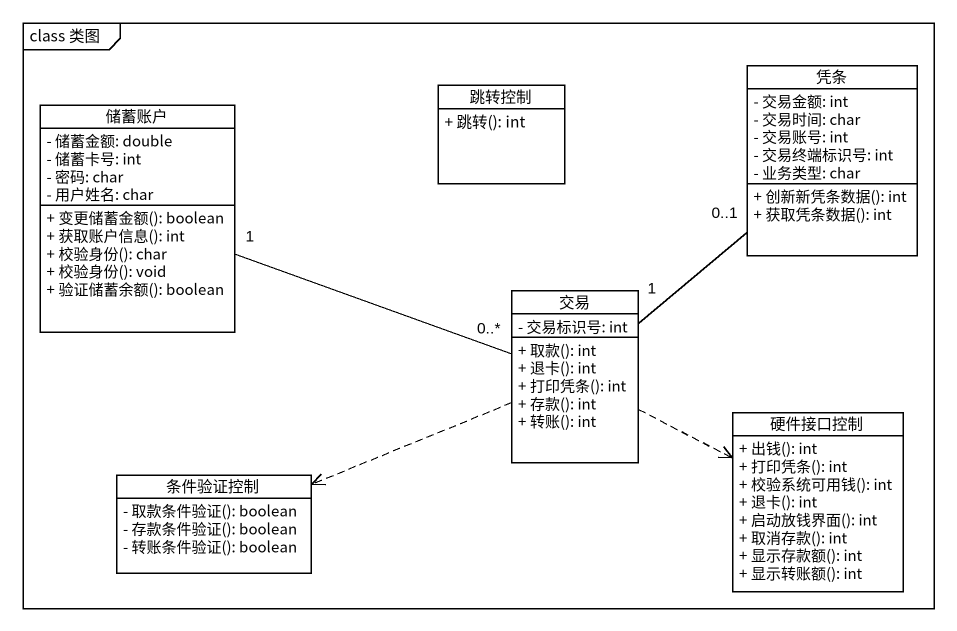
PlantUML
@startuml
mainframe class 类图
hide circle
hide empty members
skinparam classAttributeIconSize 0
class 凭条 {
  - 交易金额: int
  - 交易时间: char
  - 交易账号: int
  - 交易终端标识号: int
  - 业务类型: char
  + 创新新凭条数据(): int
  + 获取凭条数据(): int
}
class 储蓄账户 {
  - 储蓄金额: double
  - 储蓄卡号: int
  - 密码: char
  - 用户姓名: char
  + 变更储蓄金额(): boolean
  + 获取账户信息(): int
  + 校验身份(): char
  + 校验身份(): void
  + 验证储蓄余额(): boolean
}
class 跳转控制 {
  + 跳转(): int
}
class 交易 {
  - 交易标识号: int
  + 取款(): int
  + 退卡(): int
  + 打印凭条(): int
  + 存款(): int
  + 转账(): int
}
class 硬件接口控制 {
  + 出钱(): int
  + 打印凭条(): int
  + 校验系统可用钱(): int
  + 退卡(): int
  + 启动放钱界面(): int
  + 取消存款(): int
  + 显示存款额(): int
  + 显示转账额(): int
}
class 条件验证控制 {
  - 取款条件验证(): boolean
  - 存款条件验证(): boolean
  - 转账条件验证(): boolean
}
交易 "1" -up- "0..1" 凭条
交易 "0..*" -left- "1" 储蓄账户
交易 .right.> 硬件接口控制
交易 .left.> 条件验证控制
@enduml
